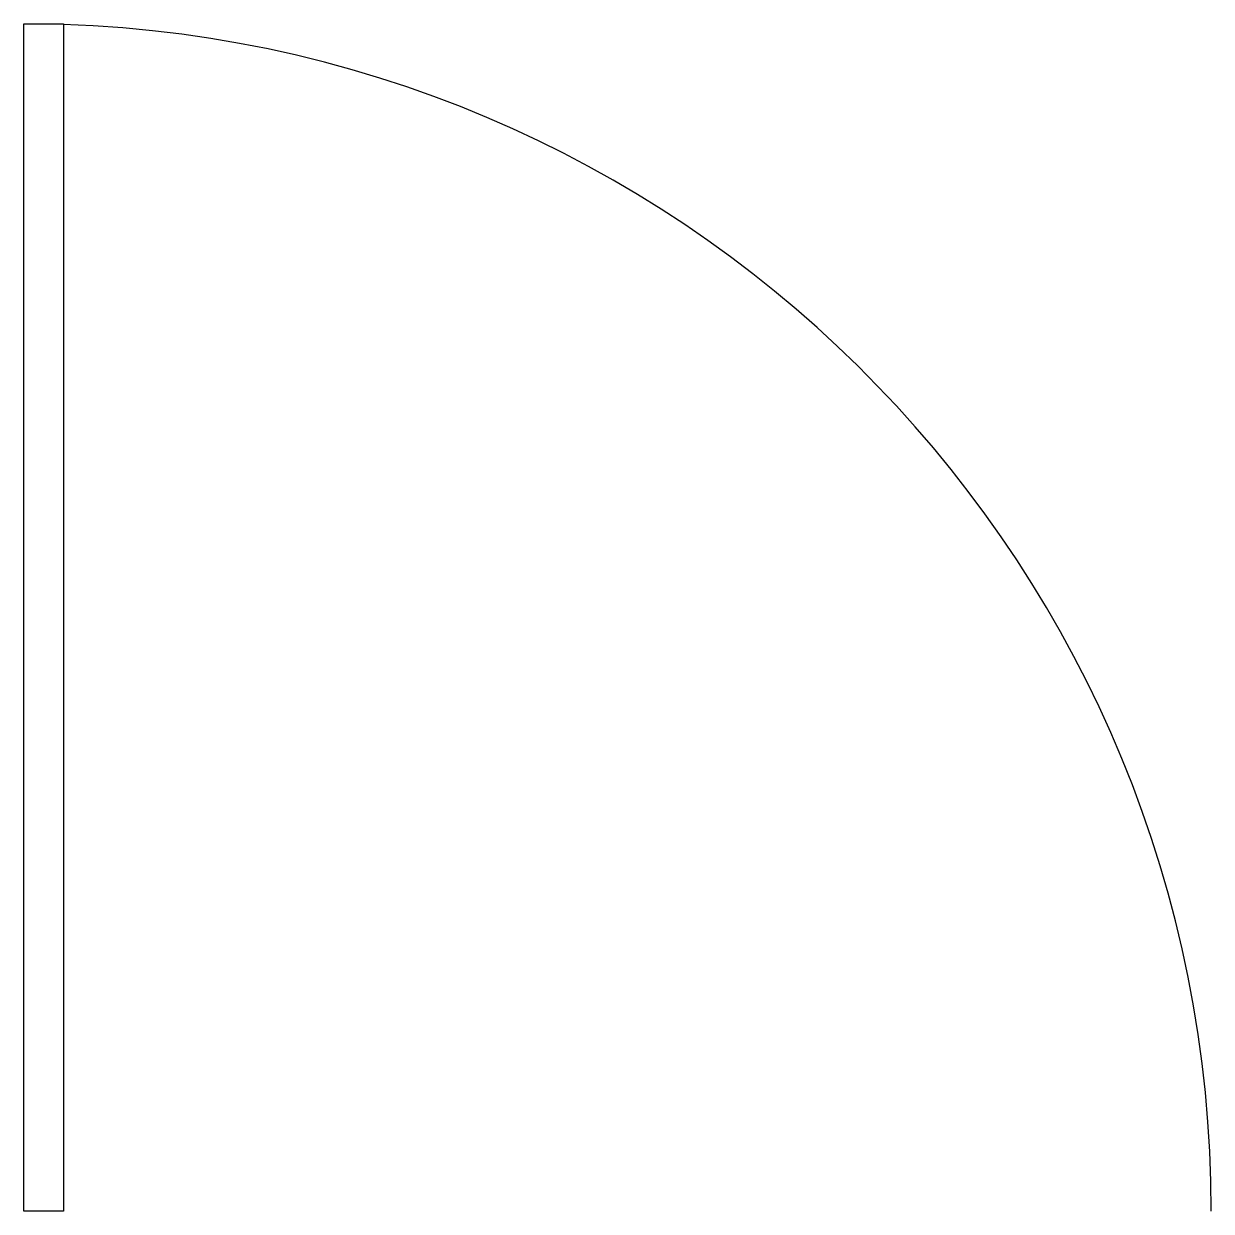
# Model space of a CAD drawing. Header units: metres. Extents: x 0 to 0.9, y 0 to 0.9.
import ezdxf

# ---------------------------------------------------------------- set-up
doc = ezdxf.new("R2010")
doc.units = ezdxf.units.M

msp = doc.modelspace()

# ---------------------------------------------------------------- linework, layer by layer
msp.add_lwpolyline([(0, 0), (0, 0.9), (0.03, 0.9), (0.03, 0)], close=True)
msp.add_arc((0, 0), 0.9, 0, 88.08979)

doc.saveas('drawing.dxf')
